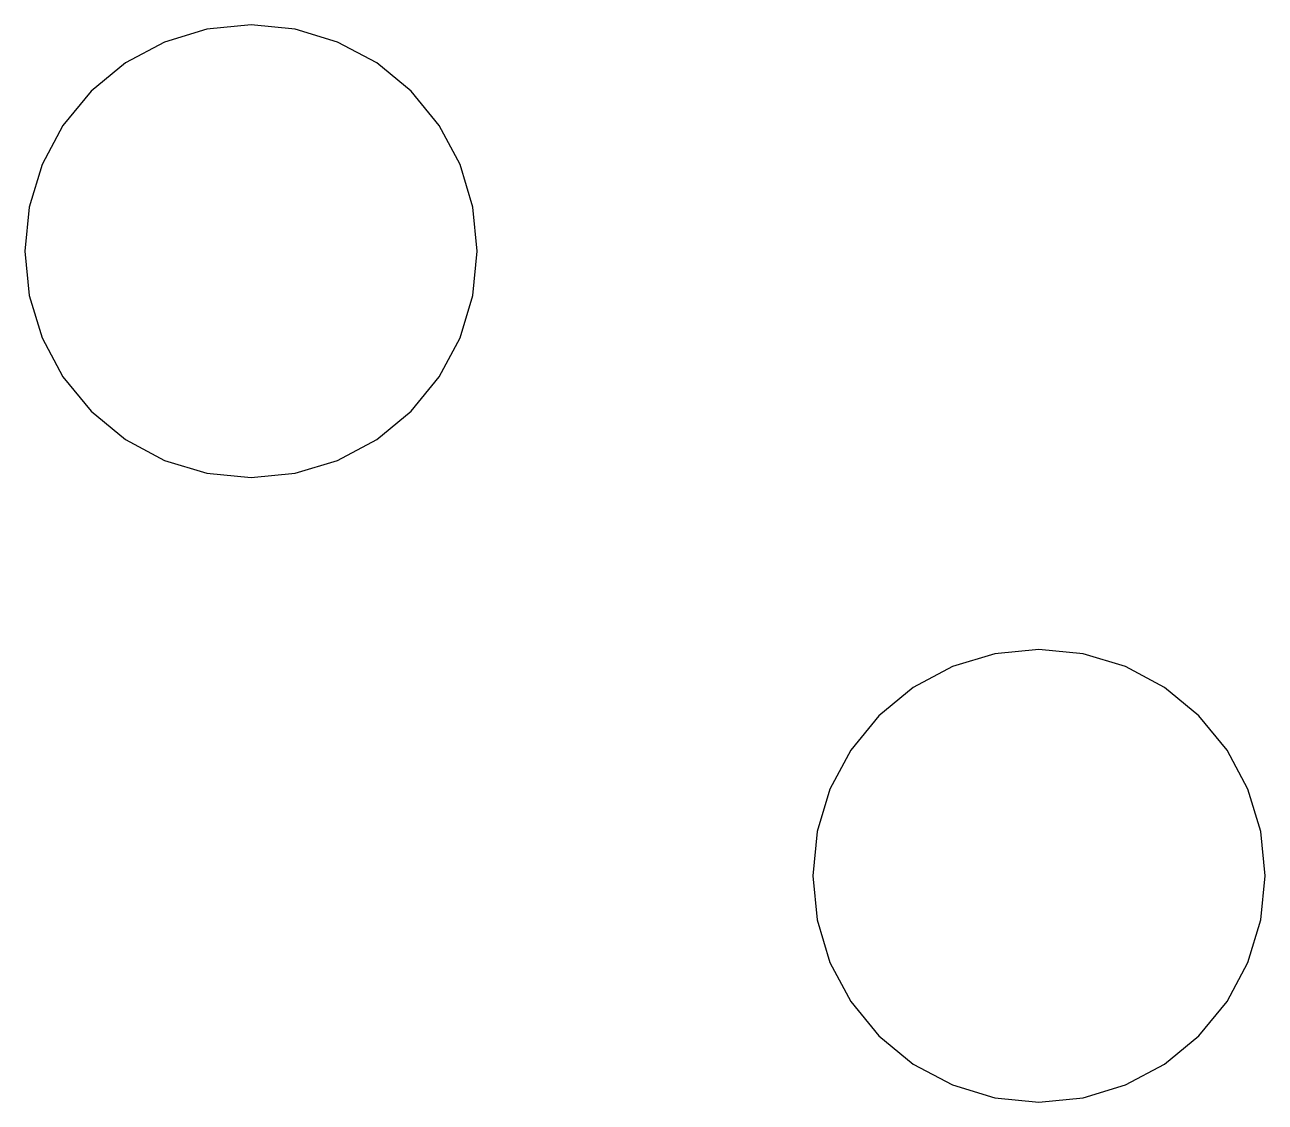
# Model space of a CAD drawing. Header units: metres. Extents: x -3.5 to 15.7, y -13.2 to 3.5.
import ezdxf

# ---------------------------------------------------------------- set-up
doc = ezdxf.new("R2010")
doc.units = ezdxf.units.M

msp = doc.modelspace()

# ---------------------------------------------------------------- linework, layer by layer
for p, q in [((0, 3.5), (-0.682816, 3.43274)), ((0.682816, 3.43274), (0, 3.5)), ((-0.682816, 3.43274), (-1.33939, 3.23357)), ((1.33939, 3.23357), (0.682816, 3.43274)), ((-1.33939, 3.23357), (-1.94449, 2.91014)), ((1.94449, 2.91014), (1.33939, 3.23357)), ((-1.94449, 2.91014), (-2.47487, 2.47487)), ((2.47487, 2.47487), (1.94449, 2.91014)), ((-2.47487, 2.47487), (-2.91014, 1.94449)), ((2.91014, 1.94449), (2.47487, 2.47487)), ((-2.91014, 1.94449), (-3.23357, 1.33939)), ((3.23357, 1.33939), (2.91014, 1.94449)), ((-3.23357, 1.33939), (-3.43274, 0.682816)), ((3.43274, 0.682816), (3.23357, 1.33939)), ((-3.43274, 0.682816), (-3.5, 0)), ((3.5, 0), (3.43274, 0.682816)), ((-3.5, 0), (-3.43274, -0.682816)), ((3.43274, -0.682816), (3.5, 0)), ((-3.43274, -0.682816), (-3.23357, -1.33939)), ((3.23357, -1.33939), (3.43274, -0.682816)), ((-3.23357, -1.33939), (-2.91014, -1.94449)), ((2.91014, -1.94449), (3.23357, -1.33939)), ((-2.91014, -1.94449), (-2.47487, -2.47487)), ((2.47487, -2.47487), (2.91014, -1.94449)), ((-2.47487, -2.47487), (-1.94449, -2.91014)), ((1.94449, -2.91014), (2.47487, -2.47487)), ((-1.94449, -2.91014), (-1.33939, -3.23357)), ((1.33939, -3.23357), (1.94449, -2.91014)), ((-1.33939, -3.23357), (-0.682816, -3.43274)), ((0.682816, -3.43274), (1.33939, -3.23357)), ((-0.682816, -3.43274), (0, -3.5)), ((0, -3.5), (0.682816, -3.43274)), ((11.5064, -6.22452), (10.8498, -6.42369)), ((12.1892, -6.15727), (11.5064, -6.22452)), ((12.872, -6.22452), (12.1892, -6.15727)), ((13.5286, -6.42369), (12.872, -6.22452)), ((10.8498, -6.42369), (10.2447, -6.74713)), ((14.1337, -6.74713), (13.5286, -6.42369)), ((10.2447, -6.74713), (9.71436, -7.1824)), ((14.6641, -7.1824), (14.1337, -6.74713)), ((9.71436, -7.1824), (9.27908, -7.71278)), ((15.0994, -7.71278), (14.6641, -7.1824)), ((9.27908, -7.71278), (8.95566, -8.31789)), ((15.4228, -8.31789), (15.0994, -7.71278)), ((8.95566, -8.31789), (8.75648, -8.97446)), ((15.622, -8.97446), (15.4228, -8.31789)), ((8.75648, -8.97446), (8.68922, -9.65727)), ((15.6892, -9.65727), (15.622, -8.97446)), ((8.68922, -9.65727), (8.75648, -10.3401)), ((15.622, -10.3401), (15.6892, -9.65727)), ((8.75648, -10.3401), (8.95566, -10.9967)), ((15.4228, -10.9967), (15.622, -10.3401)), ((8.95566, -10.9967), (9.27908, -11.6018)), ((15.0994, -11.6018), (15.4228, -10.9967)), ((9.27908, -11.6018), (9.71436, -12.1321)), ((14.6641, -12.1321), (15.0994, -11.6018)), ((9.71436, -12.1321), (10.2447, -12.5674)), ((14.1337, -12.5674), (14.6641, -12.1321)), ((10.2447, -12.5674), (10.8498, -12.8909)), ((13.5286, -12.8909), (14.1337, -12.5674)), ((10.8498, -12.8909), (11.5064, -13.09)), ((12.872, -13.09), (13.5286, -12.8909)), ((11.5064, -13.09), (12.1892, -13.1573)), ((12.1892, -13.1573), (12.872, -13.09))]:
    msp.add_line(p, q)

doc.saveas('drawing.dxf')
